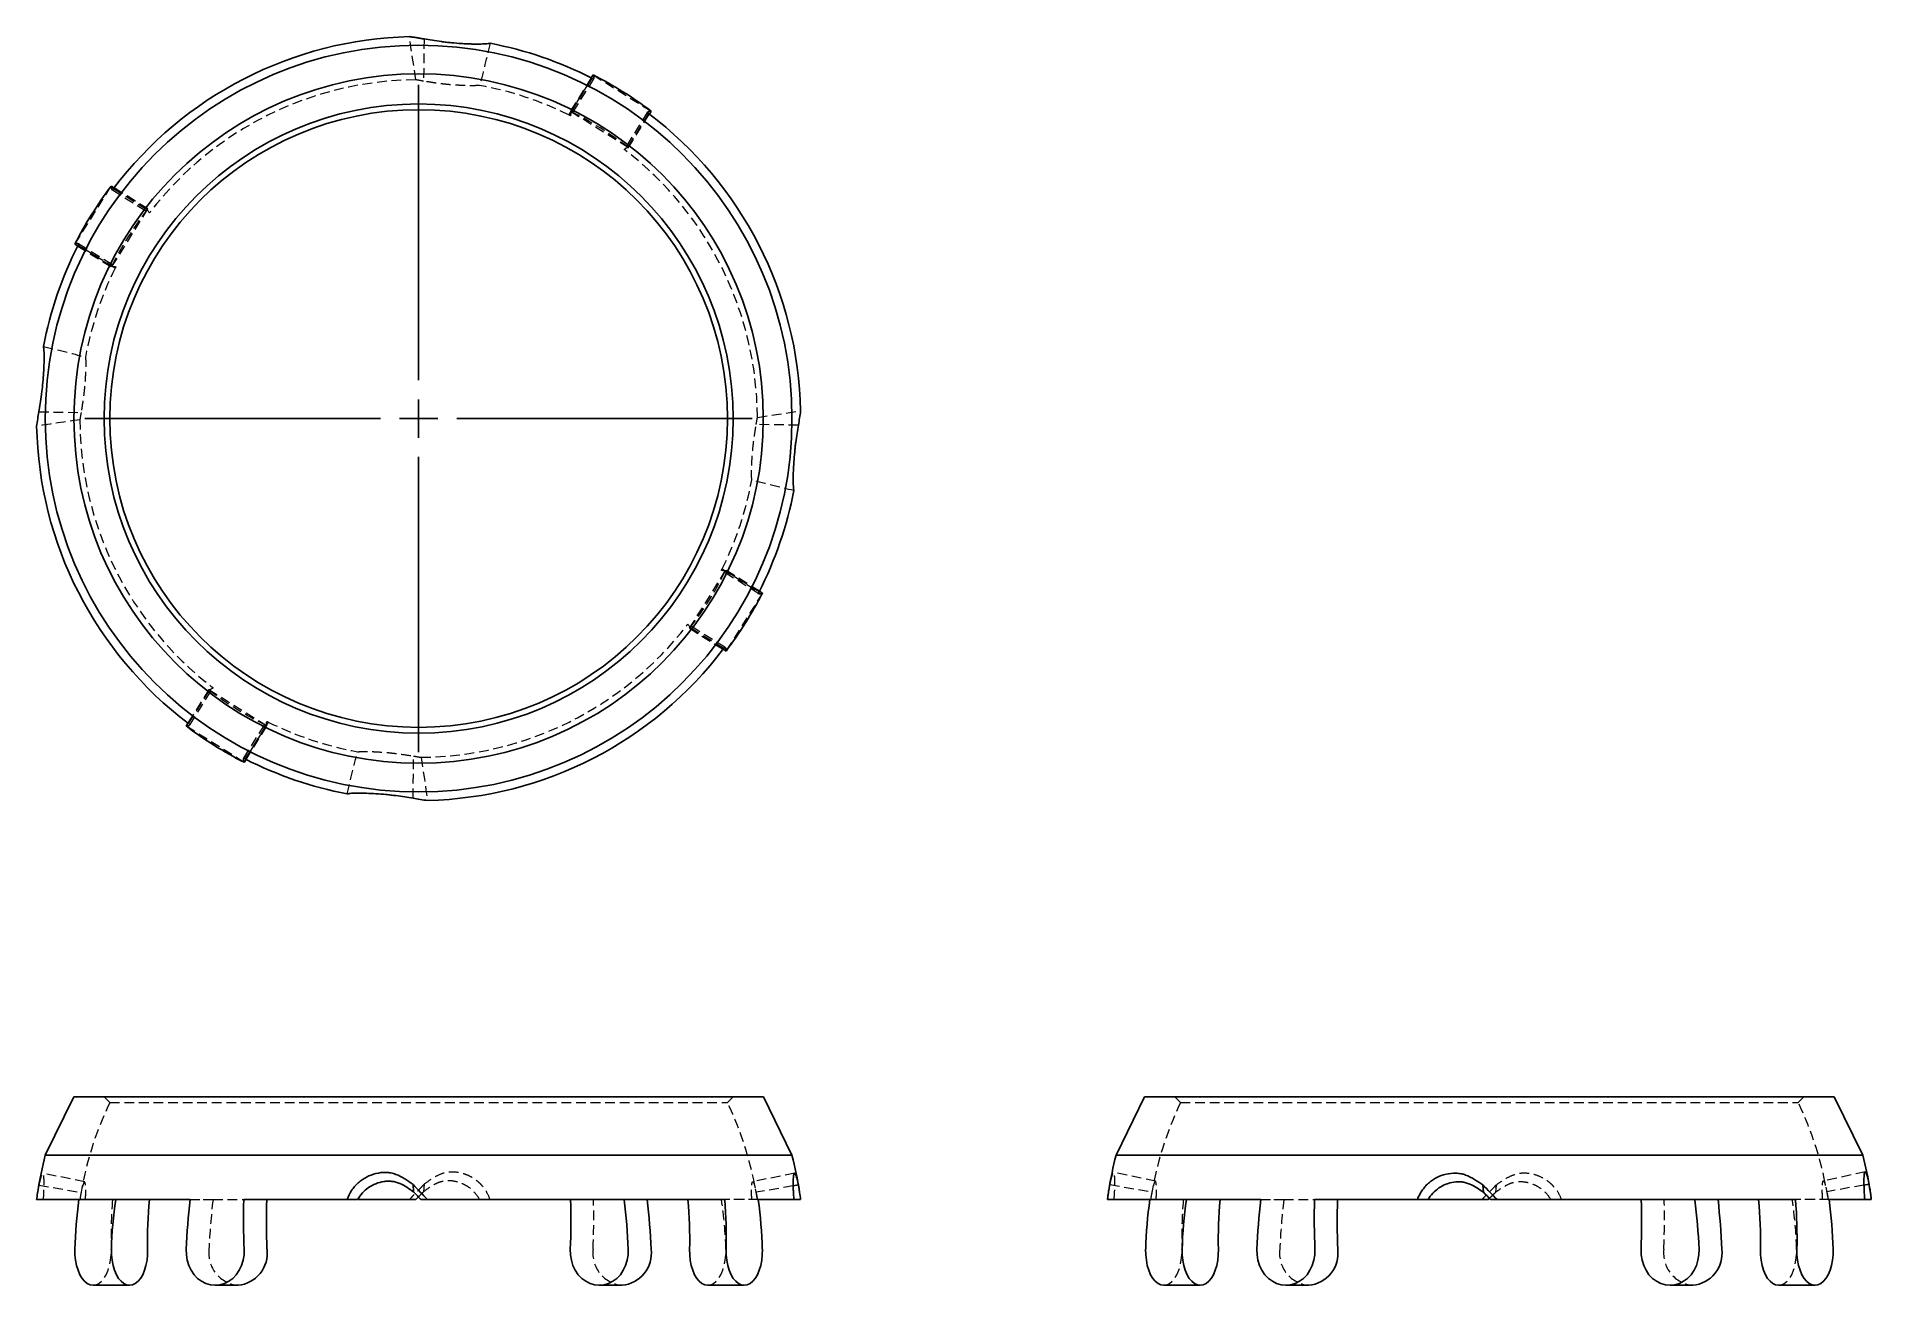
# Model space of a CAD drawing. Header units: millimetres. Extents: x 33 to 273, y 45 to 208.
import ezdxf

# ---------------------------------------------------------------- set-up
doc = ezdxf.new("R2010")
doc.units = ezdxf.units.MM
doc.linetypes.add('HIDDEN', pattern=[1.905, 1.27, -0.635])
doc.layers.add('10', color=7, linetype='Continuous')

# ---------------------------------------------------------------- blocks, each defined once
blk = doc.blocks.new('SW_CENTERMARKSYMBOL_0')
at = {"layer": '10', "color": 0}
for p, q in [((0, 5), (0, 43.63)), ((0, 0), (0, 2.5)), ((-5, 0), (-43.63, 0)), ((0, 0), (-2.5, 0)), ((0, 0), (0, -2.5)), ((0, 0), (2.5, 0)), ((5, 0), (43.63, 0)), ((0, -5), (0, -43.63))]:
    blk.add_line(p, q, dxfattribs=at)

msp = doc.modelspace()

# ---------------------------------------------------------------- linework, layer by layer
at = {"color": 7, "linetype": 'HIDDEN', "lineweight": 18}
for p, q in [((83.72, 207.64), (83.64, 202.12)), ((105.67, 202.52), (102.66, 197.7)), ((102.66, 197.7), (105.67, 202.52)), ((105.57, 202.57), (102.83, 198.18)), ((105.87, 202.42), (102.86, 197.6)), ((105.81, 202.95), (113.4, 198.21)), ((110.42, 193.44), (102.83, 198.18)), ((102.83, 198.18), (102.83, 198.18)), ((112.9, 198.02), (109.89, 193.21)), ((113.07, 197.89), (110.06, 193.07)), ((113.08, 197.89), (110.06, 193.07)), ((110.42, 193.43), (113.17, 197.82)), ((110.42, 193.44), (110.42, 193.43)), ((38.06, 180.81), (42.8, 188.4)), ((42.99, 187.9), (47.8, 184.89)), ((43.12, 188.08), (47.94, 185.07)), ((43.12, 188.08), (47.94, 185.07)), ((47.58, 185.43), (43.19, 188.17)), ((47.57, 185.42), (42.83, 177.83)), ((47.57, 185.42), (47.58, 185.43)), ((38.44, 180.57), (42.83, 177.83)), ((38.49, 180.67), (43.31, 177.66)), ((43.31, 177.66), (38.49, 180.67)), ((38.59, 180.87), (43.41, 177.86)), ((42.83, 177.83), (42.83, 177.83)), ((33.36, 158.89), (38.87, 158.8)), ((132.65, 157.14), (127.13, 157.24)), ((118.43, 130.59), (123.18, 138.18)), ((127.41, 135.14), (122.6, 138.15)), ((127.51, 135.34), (122.7, 138.35)), ((122.7, 138.35), (127.52, 135.34)), ((123.18, 138.18), (123.18, 138.18)), ((127.57, 135.44), (123.18, 138.18)), ((127.95, 135.2), (123.2, 127.61)), ((122.88, 127.93), (118.07, 130.95)), ((122.89, 127.93), (118.07, 130.94)), ((123.02, 128.11), (118.2, 131.12)), ((118.43, 130.59), (118.43, 130.59)), ((118.43, 130.59), (122.82, 127.84)), ((55.58, 122.58), (52.84, 118.19)), ((52.93, 118.12), (55.94, 122.94)), ((52.93, 118.12), (55.94, 122.94)), ((53.11, 117.99), (56.12, 122.8)), ((55.59, 122.57), (55.58, 122.58)), ((55.59, 122.57), (63.18, 117.83)), ((60.2, 113.06), (52.61, 117.8)), ((60.14, 113.6), (63.15, 118.41)), ((60.34, 113.5), (63.35, 118.31)), ((63.35, 118.31), (60.34, 113.49)), ((60.44, 113.44), (63.18, 117.83)), ((63.18, 117.83), (63.18, 117.83)), ((82.27, 108.37), (82.35, 113.88)), ((41.88, 69.32), (42.63, 68.57)), ((42.63, 68.57), (123.38, 68.57)), ((123.38, 68.57), (124.13, 69.32)), ((181.88, 69.32), (182.63, 68.57)), ((182.63, 68.57), (263.38, 68.57)), ((263.38, 68.57), (264.13, 69.32)), ((33.36, 57.79), (33.2, 56.89)), ((33.36, 57.79), (38.87, 56.83)), ((39.35, 58.2), (33.83, 59.34)), ((83.72, 57.89), (83.64, 56.92)), ((132.18, 59.35), (126.65, 58.21)), ((131.98, 57.68), (127.13, 56.84)), ((173.37, 57.86), (178.88, 56.89)), ((179.36, 58.29), (173.84, 59.44)), ((223.89, 57.79), (223.8, 56.83)), ((272.16, 59.5), (266.64, 58.33)), ((271.98, 57.78), (267.12, 56.92)), ((39.45, 55.89), (43.31, 55.89)), ((43.31, 55.89), (47.94, 55.89)), ((52.93, 55.89), (55.94, 55.89)), ((53.11, 55.88), (56.12, 55.88)), ((56.12, 55.88), (60.14, 55.88)), ((60.34, 55.89), (63.35, 55.89)), ((105.67, 55.89), (102.66, 55.89)), ((113.07, 55.89), (110.06, 55.89)), ((122.88, 55.89), (118.07, 55.89)), ((127.51, 55.89), (122.88, 55.89)), ((127.41, 55.88), (123.02, 55.88)), ((179.44, 55.89), (183.31, 55.89)), ((183.31, 55.89), (187.94, 55.89)), ((192.93, 55.89), (195.95, 55.89)), ((193.11, 55.88), (196.12, 55.88)), ((196.12, 55.88), (200.14, 55.88)), ((200.34, 55.89), (203.35, 55.89)), ((245.67, 55.89), (242.66, 55.89)), ((253.08, 55.89), (250.07, 55.89)), ((262.89, 55.89), (258.07, 55.89)), ((267.52, 55.89), (262.89, 55.89)), ((267.42, 55.88), (263.02, 55.88))]:
    msp.add_line(p, q, dxfattribs=at)
at = {"color": 7, "linetype": 'Continuous', "lineweight": 25}
for p, q in [((105.81, 202.95), (105.57, 202.57)), ((105.81, 202.95), (105.81, 202.95)), ((113.17, 197.82), (113.4, 198.2)), ((113.4, 198.2), (113.4, 198.21)), ((42.81, 188.41), (42.8, 188.4)), ((43.19, 188.17), (42.81, 188.41)), ((38.06, 180.81), (38.44, 180.57)), ((38.06, 180.81), (38.06, 180.81)), ((127.95, 135.2), (127.57, 135.44)), ((127.95, 135.2), (127.95, 135.2)), ((122.82, 127.84), (123.2, 127.6)), ((123.2, 127.6), (123.2, 127.61)), ((52.84, 118.19), (52.6, 117.81)), ((52.6, 117.81), (52.61, 117.8)), ((60.2, 113.06), (60.44, 113.44)), ((60.2, 113.06), (60.2, 113.06)), ((37.93, 69.32), (34.19, 61.69)), ((37.93, 69.32), (128.08, 69.32)), ((131.82, 61.69), (128.08, 69.32)), ((177.93, 69.32), (174.19, 61.69)), ((177.93, 69.32), (268.08, 69.32)), ((271.82, 61.69), (268.08, 69.32)), ((131.82, 61.69), (34.19, 61.69)), ((271.82, 61.69), (174.19, 61.69)), ((82.27, 57.86), (82.35, 56.89)), ((132.65, 57.8), (131.98, 57.68)), ((222.14, 57.8), (222.24, 56.84)), ((272.64, 57.89), (271.98, 57.78)), ((33.06, 55.88), (52.93, 55.88)), ((52.93, 55.88), (53.11, 55.88)), ((60.14, 55.88), (60.34, 55.88)), ((60.34, 55.88), (73.66, 55.88)), ((75.09, 55.88), (82.64, 55.88)), ((82.98, 56.24), (82.64, 55.88)), ((83.33, 55.88), (84.17, 55.88)), ((84.17, 55.88), (122.89, 55.88)), ((123.02, 55.88), (122.89, 55.88)), ((127.41, 55.88), (127.52, 55.88)), ((127.52, 55.88), (132.06, 55.88)), ((132.12, 55.88), (132.94, 55.88)), ((173.07, 55.88), (192.93, 55.88)), ((192.93, 55.88), (193.11, 55.88)), ((200.14, 55.88), (200.34, 55.88)), ((200.34, 55.88), (213.59, 55.88)), ((215.05, 55.88), (222.86, 55.88)), ((223.02, 56.04), (222.86, 55.88)), ((223.17, 55.88), (224.01, 55.88)), ((224.01, 55.88), (262.89, 55.88)), ((263.02, 55.88), (262.89, 55.88)), ((267.42, 55.88), (267.52, 55.88)), ((267.52, 55.88), (272.08, 55.88)), ((272.13, 55.88), (272.94, 55.88)), ((40.43, 44.68), (45.2, 44.68)), ((56.4, 44.68), (59.38, 44.68)), ((106.62, 44.68), (109.61, 44.68)), ((120.8, 44.68), (125.58, 44.68)), ((180.43, 44.68), (185.2, 44.68)), ((196.4, 44.68), (199.38, 44.68)), ((246.63, 44.68), (249.61, 44.68)), ((260.81, 44.68), (265.58, 44.68))]:
    msp.add_line(p, q, dxfattribs=at)
at = {"color": 7, "linetype": 'HIDDEN', "lineweight": 18, "flags": 128}
for points in [[(82.64, 202.3), (82.43, 203.71), (82.21, 205.12), (82, 206.53), (81.79, 207.94)], [(102.66, 197.7), (102.66, 197.7), (102.66, 197.7), (102.66, 197.7), (102.66, 197.7), (102.66, 197.7), (102.66, 197.7), (102.66, 197.7), (102.66, 197.7)], [(102.83, 198.18), (102.86, 198.15), (102.88, 198.11), (102.9, 198.06), (102.91, 197.99), (102.91, 197.91), (102.9, 197.82), (102.88, 197.72), (102.86, 197.6)], [(109.89, 193.21), (109.98, 193.28), (110.07, 193.34), (110.14, 193.39), (110.22, 193.42), (110.28, 193.45), (110.33, 193.45), (110.38, 193.45), (110.42, 193.44)], [(110.06, 193.07), (110.06, 193.07), (110.06, 193.07), (110.06, 193.07), (110.06, 193.07), (110.06, 193.07), (110.06, 193.07), (110.06, 193.07), (110.06, 193.07)], [(47.8, 184.89), (47.73, 184.98), (47.67, 185.07), (47.62, 185.15), (47.59, 185.22), (47.56, 185.28), (47.55, 185.34), (47.56, 185.38), (47.57, 185.42)], [(47.94, 185.07), (47.94, 185.07), (47.94, 185.07), (47.94, 185.07), (47.94, 185.07), (47.94, 185.07), (47.94, 185.07), (47.94, 185.07), (47.94, 185.07)], [(42.83, 177.83), (42.86, 177.86), (42.9, 177.89), (42.95, 177.9), (43.02, 177.91), (43.1, 177.91), (43.19, 177.9), (43.29, 177.88), (43.41, 177.86)], [(43.31, 177.66), (43.31, 177.66), (43.31, 177.66), (43.31, 177.66), (43.31, 177.66), (43.31, 177.66), (43.31, 177.66), (43.31, 177.66), (43.31, 177.66)], [(127.3, 158.17), (130.12, 158.59), (131.53, 158.8), (132.94, 159.01)], [(123.18, 138.18), (123.15, 138.15), (123.11, 138.12), (123.05, 138.11), (122.99, 138.1), (122.91, 138.1), (122.82, 138.11), (122.71, 138.13), (122.6, 138.15)], [(122.7, 138.35), (122.7, 138.35), (122.7, 138.35), (122.7, 138.35), (122.7, 138.35), (122.7, 138.35), (122.7, 138.35), (122.7, 138.35), (122.7, 138.35)], [(118.07, 130.95), (118.07, 130.95), (118.07, 130.95), (118.07, 130.95), (118.07, 130.94), (118.07, 130.94), (118.07, 130.94), (118.07, 130.94), (118.07, 130.94)], [(118.2, 131.12), (118.28, 131.03), (118.34, 130.94), (118.39, 130.86), (118.42, 130.79), (118.44, 130.73), (118.45, 130.68), (118.45, 130.63), (118.43, 130.59)], [(56.12, 122.8), (56.03, 122.73), (55.94, 122.67), (55.86, 122.62), (55.79, 122.59), (55.73, 122.57), (55.67, 122.56), (55.63, 122.56), (55.59, 122.57)], [(55.94, 122.94), (55.94, 122.94), (55.94, 122.94), (55.94, 122.94), (55.94, 122.94), (55.94, 122.94), (55.94, 122.94), (55.94, 122.94), (55.94, 122.94)], [(63.18, 117.83), (63.15, 117.86), (63.12, 117.9), (63.11, 117.96), (63.1, 118.02), (63.1, 118.1), (63.11, 118.19), (63.12, 118.3), (63.15, 118.41)], [(63.35, 118.31), (63.35, 118.31), (63.35, 118.31), (63.35, 118.31), (63.35, 118.31), (63.35, 118.31), (63.35, 118.31), (63.35, 118.31), (63.35, 118.31)], [(83.33, 113.71), (83.54, 112.3), (83.75, 110.89), (83.96, 109.48), (84.17, 108.07)], [(38.49, 55.89), (38.49, 55.89), (38.49, 55.89), (38.49, 55.89), (38.49, 55.89), (38.49, 55.88), (38.49, 55.88), (38.49, 55.88), (38.49, 55.88)], [(42.99, 55.88), (43, 55.88), (43.02, 55.88), (43.04, 55.88), (43.05, 55.89), (43.07, 55.89), (43.09, 55.89), (43.1, 55.89), (43.12, 55.89)], [(43.12, 55.88), (43.12, 55.88), (43.12, 55.88), (43.12, 55.88), (43.12, 55.89), (43.12, 55.89), (43.12, 55.89), (43.12, 55.89), (43.12, 55.89)], [(43.31, 55.88), (43.31, 55.88), (43.31, 55.88), (43.31, 55.88), (43.31, 55.89), (43.31, 55.89), (43.31, 55.89), (43.31, 55.89), (43.31, 55.89)], [(47.94, 55.89), (47.94, 55.89), (47.94, 55.89), (47.94, 55.89), (47.94, 55.89), (47.94, 55.88), (47.94, 55.88), (47.94, 55.88), (47.94, 55.88)], [(55.94, 55.89), (55.94, 55.89), (55.94, 55.89), (55.94, 55.89), (55.94, 55.89), (55.94, 55.88), (55.94, 55.88), (55.94, 55.88), (55.94, 55.88)], [(55.94, 55.89), (55.97, 55.89), (55.99, 55.89), (56.01, 55.89), (56.03, 55.89), (56.05, 55.88), (56.08, 55.88), (56.1, 55.88), (56.12, 55.88)], [(63.15, 55.88), (63.17, 55.88), (63.2, 55.88), (63.22, 55.88), (63.25, 55.89), (63.28, 55.89), (63.3, 55.89), (63.33, 55.89), (63.35, 55.89)], [(63.35, 55.88), (63.35, 55.88), (63.35, 55.88), (63.35, 55.88), (63.35, 55.89), (63.35, 55.89), (63.35, 55.89), (63.35, 55.89), (63.35, 55.89)], [(102.86, 55.88), (102.83, 55.88), (102.81, 55.88), (102.78, 55.88), (102.76, 55.89), (102.73, 55.89), (102.71, 55.89), (102.68, 55.89), (102.66, 55.89)], [(102.66, 55.88), (102.66, 55.88), (102.66, 55.88), (102.66, 55.88), (102.66, 55.89), (102.66, 55.89), (102.66, 55.89), (102.66, 55.89), (102.66, 55.89)], [(105.67, 55.89), (105.67, 55.89), (105.67, 55.89), (105.67, 55.89), (105.67, 55.89), (105.67, 55.88), (105.67, 55.88), (105.67, 55.88), (105.67, 55.88)], [(105.67, 55.89), (105.69, 55.89), (105.72, 55.89), (105.74, 55.89), (105.77, 55.89), (105.79, 55.88), (105.82, 55.88), (105.84, 55.88), (105.87, 55.88)], [(110.06, 55.89), (110.04, 55.89), (110.02, 55.89), (110, 55.89), (109.97, 55.89), (109.95, 55.88), (109.93, 55.88), (109.91, 55.88), (109.89, 55.88)], [(110.06, 55.89), (110.06, 55.89), (110.06, 55.89), (110.06, 55.89), (110.06, 55.89), (110.06, 55.88), (110.06, 55.88), (110.06, 55.88), (110.06, 55.88)], [(112.9, 55.88), (112.92, 55.88), (112.94, 55.88), (112.96, 55.88), (112.98, 55.89), (113.01, 55.89), (113.03, 55.89), (113.05, 55.89), (113.07, 55.89)], [(113.08, 55.88), (113.08, 55.88), (113.08, 55.88), (113.08, 55.88), (113.07, 55.89), (113.07, 55.89), (113.07, 55.89), (113.07, 55.89), (113.07, 55.89)], [(118.07, 55.89), (118.07, 55.89), (118.07, 55.89), (118.07, 55.89), (118.07, 55.89), (118.07, 55.88), (118.07, 55.88), (118.07, 55.88), (118.07, 55.88)], [(122.7, 55.88), (122.7, 55.88), (122.7, 55.88), (122.7, 55.88), (122.7, 55.89), (122.7, 55.89), (122.7, 55.89), (122.7, 55.89), (122.7, 55.89)], [(178.5, 55.89), (178.5, 55.89), (178.49, 55.89), (178.49, 55.89), (178.49, 55.89), (178.49, 55.88), (178.49, 55.88), (178.49, 55.88), (178.49, 55.88)], [(182.99, 55.88), (183.01, 55.88), (183.02, 55.88), (183.04, 55.88), (183.06, 55.89), (183.07, 55.89), (183.09, 55.89), (183.11, 55.89), (183.12, 55.89)], [(183.12, 55.88), (183.12, 55.88), (183.12, 55.88), (183.12, 55.88), (183.12, 55.89), (183.12, 55.89), (183.12, 55.89), (183.12, 55.89), (183.12, 55.89)], [(183.31, 55.88), (183.31, 55.88), (183.31, 55.88), (183.31, 55.88), (183.31, 55.89), (183.31, 55.89), (183.31, 55.89), (183.31, 55.89), (183.31, 55.89)], [(187.94, 55.89), (187.94, 55.89), (187.94, 55.89), (187.94, 55.89), (187.94, 55.89), (187.94, 55.88), (187.94, 55.88), (187.94, 55.88), (187.94, 55.88)], [(195.95, 55.89), (195.95, 55.89), (195.95, 55.89), (195.95, 55.89), (195.94, 55.89), (195.94, 55.88), (195.94, 55.88), (195.94, 55.88), (195.94, 55.88)], [(195.95, 55.89), (195.97, 55.89), (195.99, 55.89), (196.01, 55.89), (196.03, 55.89), (196.06, 55.88), (196.08, 55.88), (196.1, 55.88), (196.12, 55.88)], [(203.15, 55.88), (203.18, 55.88), (203.2, 55.88), (203.23, 55.88), (203.25, 55.89), (203.28, 55.89), (203.3, 55.89), (203.33, 55.89), (203.35, 55.89)], [(203.35, 55.88), (203.35, 55.88), (203.35, 55.88), (203.35, 55.88), (203.35, 55.89), (203.35, 55.89), (203.35, 55.89), (203.35, 55.89), (203.35, 55.89)], [(242.86, 55.88), (242.83, 55.88), (242.81, 55.88), (242.78, 55.88), (242.76, 55.89), (242.73, 55.89), (242.71, 55.89), (242.68, 55.89), (242.66, 55.89)], [(242.66, 55.88), (242.66, 55.88), (242.66, 55.88), (242.66, 55.88), (242.66, 55.89), (242.66, 55.89), (242.66, 55.89), (242.66, 55.89), (242.66, 55.89)], [(245.67, 55.89), (245.67, 55.89), (245.67, 55.89), (245.67, 55.89), (245.67, 55.89), (245.67, 55.88), (245.67, 55.88), (245.67, 55.88), (245.67, 55.88)], [(245.67, 55.89), (245.69, 55.89), (245.72, 55.89), (245.74, 55.89), (245.77, 55.89), (245.79, 55.88), (245.82, 55.88), (245.84, 55.88), (245.87, 55.88)], [(250.07, 55.89), (250.04, 55.89), (250.02, 55.89), (250, 55.89), (249.98, 55.89), (249.96, 55.88), (249.93, 55.88), (249.91, 55.88), (249.89, 55.88)], [(250.07, 55.89), (250.07, 55.89), (250.07, 55.89), (250.07, 55.89), (250.07, 55.89), (250.07, 55.88), (250.07, 55.88), (250.07, 55.88), (250.07, 55.88)], [(252.9, 55.88), (252.92, 55.88), (252.94, 55.88), (252.96, 55.88), (252.99, 55.89), (253.01, 55.89), (253.03, 55.89), (253.05, 55.89), (253.08, 55.89)], [(253.08, 55.88), (253.08, 55.88), (253.08, 55.88), (253.08, 55.88), (253.08, 55.89), (253.08, 55.89), (253.08, 55.89), (253.08, 55.89), (253.08, 55.89)], [(258.07, 55.89), (258.07, 55.89), (258.07, 55.89), (258.07, 55.89), (258.07, 55.89), (258.07, 55.88), (258.07, 55.88), (258.07, 55.88), (258.07, 55.88)], [(262.7, 55.88), (262.7, 55.88), (262.7, 55.88), (262.7, 55.88), (262.7, 55.89), (262.7, 55.89), (262.7, 55.89), (262.7, 55.89), (262.7, 55.89)], [(40.43, 44.68), (40.81, 44.74), (41.19, 44.91), (41.54, 45.2), (41.87, 45.59), (42.15, 46.07), (42.39, 46.64), (42.58, 47.27), (42.72, 47.95), (42.79, 48.66), (42.8, 49.39)], [(120.8, 44.68), (121.19, 44.74), (121.56, 44.91), (121.91, 45.2), (122.24, 45.59), (122.53, 46.07), (122.77, 46.64), (122.96, 47.27), (123.09, 47.95), (123.16, 48.66), (123.18, 49.39)], [(180.43, 44.68), (180.82, 44.74), (181.19, 44.91), (181.54, 45.2), (181.87, 45.59), (182.15, 46.07), (182.4, 46.64), (182.59, 47.27), (182.72, 47.95), (182.79, 48.66), (182.8, 49.39)], [(260.81, 44.68), (261.19, 44.74), (261.56, 44.91), (261.92, 45.2), (262.24, 45.59), (262.53, 46.07), (262.77, 46.64), (262.96, 47.27), (263.09, 47.95), (263.17, 48.66), (263.18, 49.39)]]:
    msp.add_lwpolyline(points, dxfattribs=at)
at = {"color": 7, "linetype": 'Continuous', "lineweight": 25, "flags": 128}
for points in [[(53.11, 55.88), (53.09, 55.88), (53.07, 55.88), (53.04, 55.88), (53.02, 55.89), (53, 55.89), (52.98, 55.89), (52.95, 55.89), (52.93, 55.89)], [(52.93, 55.88), (52.93, 55.88), (52.93, 55.88), (52.93, 55.88), (52.93, 55.89), (52.93, 55.89), (52.93, 55.89), (52.93, 55.89), (52.93, 55.89)], [(60.34, 55.89), (60.32, 55.89), (60.29, 55.89), (60.27, 55.89), (60.24, 55.89), (60.21, 55.88), (60.19, 55.88), (60.16, 55.88), (60.14, 55.88)], [(60.34, 55.89), (60.34, 55.89), (60.34, 55.89), (60.34, 55.89), (60.34, 55.89), (60.34, 55.88), (60.34, 55.88), (60.34, 55.88), (60.34, 55.88)], [(123.02, 55.88), (123, 55.88), (122.99, 55.88), (122.97, 55.88), (122.95, 55.89), (122.94, 55.89), (122.92, 55.89), (122.9, 55.89), (122.88, 55.89)], [(122.89, 55.88), (122.89, 55.88), (122.89, 55.88), (122.89, 55.88), (122.89, 55.89), (122.89, 55.89), (122.88, 55.89), (122.88, 55.89), (122.88, 55.89)], [(127.51, 55.89), (127.51, 55.89), (127.51, 55.89), (127.51, 55.89), (127.51, 55.89), (127.51, 55.88), (127.51, 55.88), (127.52, 55.88), (127.52, 55.88)], [(193.11, 55.88), (193.09, 55.88), (193.07, 55.88), (193.05, 55.88), (193.02, 55.89), (193, 55.89), (192.98, 55.89), (192.96, 55.89), (192.93, 55.89)], [(192.93, 55.88), (192.93, 55.88), (192.93, 55.88), (192.93, 55.88), (192.93, 55.89), (192.93, 55.89), (192.93, 55.89), (192.93, 55.89), (192.93, 55.89)], [(200.34, 55.89), (200.32, 55.89), (200.29, 55.89), (200.27, 55.89), (200.24, 55.89), (200.22, 55.88), (200.19, 55.88), (200.17, 55.88), (200.14, 55.88)], [(200.34, 55.89), (200.34, 55.89), (200.34, 55.89), (200.34, 55.89), (200.34, 55.89), (200.34, 55.88), (200.34, 55.88), (200.34, 55.88), (200.34, 55.88)], [(263.02, 55.88), (263.01, 55.88), (262.99, 55.88), (262.97, 55.88), (262.96, 55.89), (262.94, 55.89), (262.92, 55.89), (262.9, 55.89), (262.89, 55.89)], [(262.89, 55.88), (262.89, 55.88), (262.89, 55.88), (262.89, 55.88), (262.89, 55.89), (262.89, 55.89), (262.89, 55.89), (262.89, 55.89), (262.89, 55.89)], [(267.52, 55.89), (267.52, 55.89), (267.52, 55.89), (267.52, 55.89), (267.52, 55.89), (267.52, 55.88), (267.52, 55.88), (267.52, 55.88), (267.52, 55.88)], [(38.06, 49.39), (38.07, 48.66), (38.15, 47.95), (38.28, 47.27), (38.47, 46.64), (38.71, 46.07), (39, 45.59), (39.32, 45.2), (39.67, 44.91), (40.05, 44.74), (40.43, 44.68)], [(47.57, 49.39), (47.56, 48.66), (47.49, 47.95), (47.35, 47.27), (47.16, 46.64), (46.92, 46.07), (46.64, 45.59), (46.31, 45.2), (45.96, 44.91), (45.58, 44.74), (45.2, 44.68), (44.82, 44.74), (44.45, 44.91), (44.09, 45.2), (43.77, 45.59), (43.48, 46.07), (43.24, 46.64), (43.05, 47.27), (42.92, 47.95), (42.84, 48.66), (42.83, 49.39)], [(60.2, 49.39), (60.18, 48.66), (60.06, 47.95), (59.85, 47.27), (59.54, 46.64), (59.16, 46.07), (58.7, 45.59), (58.18, 45.2), (57.61, 44.91), (57.01, 44.74), (56.4, 44.68), (55.79, 44.74), (55.19, 44.91), (54.63, 45.2), (54.11, 45.59), (53.65, 46.07), (53.26, 46.64), (52.96, 47.27), (52.74, 47.95), (52.63, 48.66), (52.61, 49.39)], [(110.42, 49.39), (110.4, 48.66), (110.28, 47.95), (110.07, 47.27), (109.76, 46.64), (109.38, 46.07), (108.92, 45.59), (108.4, 45.2), (107.84, 44.91), (107.24, 44.74), (106.62, 44.68), (106.01, 44.74), (105.41, 44.91), (104.85, 45.2), (104.33, 45.59), (103.87, 46.07), (103.48, 46.64), (103.18, 47.27), (102.97, 47.95), (102.85, 48.66), (102.83, 49.39)], [(118.43, 49.39), (118.45, 48.66), (118.52, 47.95), (118.65, 47.27), (118.84, 46.64), (119.08, 46.07), (119.37, 45.59), (119.7, 45.2), (120.05, 44.91), (120.42, 44.74), (120.8, 44.68)], [(127.95, 49.39), (127.93, 48.66), (127.86, 47.95), (127.73, 47.27), (127.54, 46.64), (127.3, 46.07), (127.01, 45.59), (126.69, 45.2), (126.33, 44.91), (125.96, 44.74), (125.58, 44.68), (125.19, 44.74), (124.82, 44.91), (124.47, 45.2), (124.14, 45.59), (123.85, 46.07), (123.61, 46.64), (123.42, 47.27), (123.29, 47.95), (123.22, 48.66), (123.2, 49.39)], [(178.06, 49.39), (178.07, 48.66), (178.15, 47.95), (178.28, 47.27), (178.47, 46.64), (178.71, 46.07), (179, 45.59), (179.32, 45.2), (179.68, 44.91), (180.05, 44.74), (180.43, 44.68)], [(187.57, 49.39), (187.56, 48.66), (187.49, 47.95), (187.36, 47.27), (187.17, 46.64), (186.92, 46.07), (186.64, 45.59), (186.31, 45.2), (185.96, 44.91), (185.59, 44.74), (185.2, 44.68), (184.82, 44.74), (184.45, 44.91), (184.09, 45.2), (183.77, 45.59), (183.48, 46.07), (183.24, 46.64), (183.05, 47.27), (182.92, 47.95), (182.84, 48.66), (182.83, 49.39)], [(200.2, 49.39), (200.18, 48.66), (200.06, 47.95), (199.85, 47.27), (199.54, 46.64), (199.16, 46.07), (198.7, 45.59), (198.18, 45.2), (197.61, 44.91), (197.02, 44.74), (196.4, 44.68), (195.79, 44.74), (195.19, 44.91), (194.63, 45.2), (194.11, 45.59), (193.65, 46.07), (193.26, 46.64), (192.96, 47.27), (192.75, 47.95), (192.63, 48.66), (192.61, 49.39)], [(250.42, 49.39), (250.4, 48.66), (250.28, 47.95), (250.07, 47.27), (249.77, 46.64), (249.38, 46.07), (248.92, 45.59), (248.4, 45.2), (247.84, 44.91), (247.24, 44.74), (246.63, 44.68), (246.01, 44.74), (245.42, 44.91), (244.85, 45.2), (244.33, 45.59), (243.87, 46.07), (243.49, 46.64), (243.18, 47.27), (242.97, 47.95), (242.85, 48.66), (242.83, 49.39)], [(258.44, 49.39), (258.45, 48.66), (258.52, 47.95), (258.66, 47.27), (258.85, 46.64), (259.09, 46.07), (259.37, 45.59), (259.7, 45.2), (260.05, 44.91), (260.42, 44.74), (260.81, 44.68)], [(267.95, 49.39), (267.94, 48.66), (267.86, 47.95), (267.73, 47.27), (267.54, 46.64), (267.3, 46.07), (267.01, 45.59), (266.69, 45.2), (266.33, 44.91), (265.96, 44.74), (265.58, 44.68), (265.19, 44.74), (264.82, 44.91), (264.47, 45.2), (264.14, 45.59), (263.86, 46.07), (263.62, 46.64), (263.43, 47.27), (263.29, 47.95), (263.22, 48.66), (263.21, 49.39)]]:
    msp.add_lwpolyline(points, dxfattribs=at)
at = {"color": 7, "linetype": 'Continuous', "lineweight": 25}
for radius in [48.82, 45.07, 41.13, 40.38]:
    msp.add_circle((83, 158.01), radius, dxfattribs=at)
for centre, radius, start, end in [((83, 158.01), 49.95, 91.3906, 142.9829), ((83, 158.01), 49.95, 63.0171, 79.2291), ((103.07, 203.01), 2.65, 349.2457, 349.2802), ((83.35, 157.94), 49.85, 63.1494, 63.4076), ((83, 158.01), 50.4, 52.9003, 63.0997), ((105.36, 202.63), 0.55, 336.7952, 35.1994), ((113.31, 197.66), 0.55, 80.8006, 139.2048), ((82.79, 158.29), 49.85, 52.5924, 52.8506), ((114.66, 195.77), 2.65, 126.7198, 126.7543), ((83, 158.01), 49.95, 1.1503, 52.9829), ((83, 158.01), 50.4, 142.9003, 153.0997), ((43.35, 188.31), 0.55, 170.8006, 229.2048), ((82.72, 157.79), 49.85, 142.5924, 142.8506), ((45.24, 189.66), 2.65, 216.7198, 216.7543), ((83, 158.01), 49.95, 153.0171, 169.1167), ((38.38, 180.36), 0.55, 66.7952, 125.1994), ((83.07, 158.35), 49.85, 153.1494, 153.4076), ((38, 178.07), 2.65, 79.2457, 79.2802), ((83, 158.01), 49.95, 181.1296, 232.9829), ((83, 158.01), 49.95, 333.0171, 349.1362), ((83, 158.01), 50.4, 322.9003, 333.0997), ((82.94, 157.66), 49.85, 333.1494, 333.4076), ((127.63, 135.65), 0.55, 246.7952, 305.1994), ((128.01, 137.94), 2.65, 259.2457, 259.2802), ((83, 158.01), 49.95, 271.3368, 322.9829), ((83.29, 158.22), 49.85, 322.5924, 322.8506), ((120.76, 126.35), 2.65, 36.7198, 36.7543), ((122.66, 127.7), 0.55, 350.8006, 49.2048), ((83, 158.01), 50.4, 232.9003, 243.0997), ((52.7, 118.35), 0.55, 260.8006, 319.2048), ((83.22, 157.72), 49.85, 232.5924, 232.8506), ((51.35, 120.24), 2.65, 306.7198, 306.7543), ((60.64, 113.38), 0.55, 156.7952, 215.1994), ((82.66, 158.07), 49.85, 243.1494, 243.4076), ((62.94, 113), 2.65, 169.2457, 169.2802), ((83, 158.01), 49.95, 243.0171, 259.2204), ((83, 49.16), 50.4, 165.5996, 171.1815), ((83, 49.16), 50.4, 8.8526, 14.4004), ((223.01, 49.16), 50.4, 165.5996, 170.9381), ((223.01, 49.16), 50.4, 9.1223, 14.4004), ((97.28, 47.79), 59.24, 172.1512, 178.4544), ((95.42, 47.97), 52.61, 171.3505, 178.4544), ((99.63, 50.8), 52.08, 174.4026, 181.5541), ((147.18, 45.31), 94.66, 173.5896, 177.532), ((153.93, 53.44), 93.82, 178.5116, 182.4775), ((146.23, 52.99), 83.14, 178.0048, 182.4804), ((19.77, 52.99), 83.14, 357.5196, 1.9952), ((26.52, 45.77), 83.97, 2.4668, 6.9125), ((18.83, 45.31), 94.66, 2.468, 6.4104), ((66.37, 50.8), 52.08, 358.4459, 5.5974), ((64.51, 50.98), 58.72, 358.4485, 4.7891), ((115.48, 162.29), 107.08, 276.3991, 276.4535), ((68.72, 47.79), 59.24, 1.5456, 7.8488), ((237.29, 47.79), 59.24, 172.1512, 178.4544), ((235.42, 47.97), 52.61, 171.3505, 178.4544), ((239.64, 50.8), 52.08, 174.4026, 181.5541), ((287.18, 45.31), 94.66, 173.5896, 177.532), ((293.93, 53.44), 93.82, 178.5116, 182.4775), ((286.24, 52.99), 83.14, 178.0048, 182.4804), ((159.77, 52.99), 83.14, 357.5196, 1.9952), ((166.52, 45.77), 83.97, 2.4668, 6.9125), ((158.83, 45.31), 94.66, 2.468, 6.4104), ((206.37, 50.8), 52.08, 358.4459, 5.5974), ((204.51, 50.98), 58.72, 358.4485, 4.7891), ((255.48, 162.29), 107.08, 276.3991, 276.4535), ((208.73, 47.79), 59.24, 1.5456, 7.8488), ((58.99, 48.88), 4.22, 275.3784, 6.8832), ((109.21, 48.88), 4.22, 275.3784, 6.8832), ((198.99, 48.88), 4.22, 275.3784, 6.8832), ((249.21, 48.88), 4.22, 275.3784, 6.8832)]:
    msp.add_arc(centre, radius, start, end, dxfattribs=at)
at = {"color": 7, "linetype": 'HIDDEN', "lineweight": 18}
for centre, radius, start, end in [((83, 158.01), 44.29, 90.4746, 142.3402), ((83, 158.01), 44.29, 63.6598, 79.6218), ((83.34, 157.93), 44.21, 63.8082, 64.0997), ((83, 158.01), 44.8, 52.2608, 63.7392), ((82.78, 158.28), 44.21, 51.9003, 52.1918), ((83, 158.01), 44.29, 0.2173, 52.3402), ((83, 158.01), 44.8, 142.2608, 153.7392), ((82.73, 157.79), 44.21, 141.9003, 142.1918), ((83, 158.01), 44.29, 153.6598, 169.5431), ((83.08, 158.35), 44.21, 153.8082, 154.0997), ((83, 158.01), 44.29, 180.1864, 232.3402), ((83, 158.01), 44.29, 333.6598, 349.5597), ((83, 158.01), 44.8, 322.2608, 333.7392), ((82.92, 157.67), 44.21, 333.8082, 334.0997), ((83, 158.01), 44.29, 270.4174, 322.3402), ((83.27, 158.23), 44.21, 321.9003, 322.1918), ((83, 158.01), 44.8, 232.2608, 243.7392), ((83.22, 157.74), 44.21, 231.9003, 232.1918), ((82.66, 158.09), 44.21, 243.8082, 244.0997), ((83, 158.01), 44.29, 243.6598, 259.6247), ((83, 49.16), 44.8, 154.3262, 171.1812), ((83, 49.16), 44.8, 8.8513, 25.6738), ((223.01, 49.16), 44.8, 154.3262, 170.9374), ((223.01, 49.16), 44.8, 9.1217, 25.6738), ((101.5, 50.98), 58.72, 175.2109, 181.5515), ((53.49, 143.81), 88.51, 263.3958, 263.4602), ((67.62, -184.19), 240.89, 94.6856, 94.7186), ((139.48, 45.77), 83.97, 173.0875, 177.5332), ((12.08, 53.44), 93.82, 357.5225, 1.4884), ((98.39, -184.19), 240.89, 85.2814, 85.3144), ((112.52, 143.81), 88.51, 276.5398, 276.6042), ((70.59, 47.97), 52.61, 1.5456, 8.6495), ((241.5, 50.98), 58.72, 175.2109, 181.5515), ((193.49, 143.81), 88.51, 263.3958, 263.4602), ((207.62, -184.19), 240.89, 94.6856, 94.7186), ((279.49, 45.77), 83.97, 173.0875, 177.5332), ((152.08, 53.44), 93.82, 357.5225, 1.4884), ((238.39, -184.19), 240.89, 85.2814, 85.3144), ((252.52, 143.81), 88.51, 276.5398, 276.6042), ((210.59, 47.97), 52.61, 1.5456, 8.6495), ((59.78, 48.88), 4.22, 173.1168, 264.6216), ((110, 48.88), 4.22, 173.1168, 264.6216), ((199.78, 48.88), 4.22, 173.1168, 264.6216), ((250, 48.88), 4.22, 173.1168, 264.6216)]:
    msp.add_arc(centre, radius, start, end, dxfattribs=at)
at = {"color": 7, "linetype": 'Continuous', "lineweight": 25}
for points, knots in [([(83.72, 207.64), (83.57, 207.67), (83.27, 207.72), (82.8, 207.8), (82.3, 207.88), (81.96, 207.92), (81.79, 207.94)], [0, 0, 0, 0, 0.229543, 0.472711, 0.729525, 1, 1, 1, 1]), ([(92.34, 207.08), (92.2, 207.04), (92.01, 207.02), (91.65, 206.99), (91.52, 206.99), (91.23, 206.98), (91.08, 206.97), (90.75, 206.97), (90.58, 206.97), (90.22, 206.98), (90.03, 206.98), (89.64, 206.99), (89.43, 207), (89.02, 207.02), (88.81, 207.03), (88.16, 207.08), (87.72, 207.11), (87.06, 207.17), (86.83, 207.19), (86.4, 207.24), (86.19, 207.27), (85.57, 207.35), (85.18, 207.41), (84.43, 207.53), (84.07, 207.59), (83.72, 207.64)], [0, 0, 0, 0, 0.125, 0.125, 0.1875, 0.1875, 0.25, 0.25, 0.3125, 0.3125, 0.375, 0.375, 0.4375, 0.4375, 0.5, 0.5, 0.625, 0.625, 0.6875, 0.6875, 0.75, 0.75, 0.875, 0.875, 1, 1, 1, 1]), ([(33.95, 167.44), (33.98, 167.29), (34, 167.09), (34.02, 166.73), (34.03, 166.59), (34.03, 166.3), (34.03, 166.15), (34.03, 165.82), (34.03, 165.65), (34.02, 165.29), (34.02, 165.1), (33.99, 164.52), (33.97, 164.12), (33.91, 163.27), (33.88, 162.84), (33.82, 162.19), (33.79, 161.97), (33.74, 161.54), (33.72, 161.34), (33.64, 160.73), (33.58, 160.35), (33.46, 159.61), (33.41, 159.25), (33.36, 158.89)], [0, 0, 0, 0, 0.125, 0.125, 0.1875, 0.1875, 0.25, 0.25, 0.3125, 0.3125, 0.375, 0.375, 0.5, 0.5, 0.625, 0.625, 0.6875, 0.6875, 0.75, 0.75, 0.875, 0.875, 1, 1, 1, 1]), ([(132.06, 148.59), (132.03, 148.74), (132.01, 148.93), (131.99, 149.3), (131.98, 149.43), (131.97, 149.72), (131.97, 149.88), (131.97, 150.2), (131.98, 150.37), (131.98, 150.73), (131.99, 150.92), (132.01, 151.5), (132.03, 151.91), (132.09, 152.76), (132.13, 153.19), (132.19, 153.84), (132.21, 154.06), (132.26, 154.49), (132.29, 154.7), (132.37, 155.3), (132.43, 155.69), (132.54, 156.43), (132.6, 156.79), (132.65, 157.14)], [0, 0, 0, 0, 0.125, 0.125, 0.1875, 0.1875, 0.25, 0.25, 0.3125, 0.3125, 0.375, 0.375, 0.5, 0.5, 0.625, 0.625, 0.6875, 0.6875, 0.75, 0.75, 0.875, 0.875, 1, 1, 1, 1]), ([(73.66, 108.94), (73.8, 108.97), (73.99, 108.99), (74.36, 109.02), (74.49, 109.02), (74.78, 109.03), (74.93, 109.03), (75.26, 109.03), (75.43, 109.03), (75.8, 109.03), (75.99, 109.02), (76.57, 109), (76.99, 108.98), (77.85, 108.93), (78.28, 108.89), (78.94, 108.83), (79.16, 108.81), (79.6, 108.76), (79.81, 108.73), (80.42, 108.65), (80.81, 108.59), (81.56, 108.47), (81.92, 108.42), (82.27, 108.37)], [0, 0, 0, 0, 0.125, 0.125, 0.1875, 0.1875, 0.25, 0.25, 0.3125, 0.3125, 0.375, 0.375, 0.5, 0.5, 0.625, 0.625, 0.6875, 0.6875, 0.75, 0.75, 0.875, 0.875, 1, 1, 1, 1]), ([(73.66, 55.88), (73.8, 56.3), (73.99, 56.7), (74.36, 57.25), (74.49, 57.43), (74.78, 57.77), (74.93, 57.92), (75.26, 58.22), (75.43, 58.36), (75.8, 58.61), (75.99, 58.73), (76.57, 59.04), (76.99, 59.19), (77.85, 59.4), (78.28, 59.45), (78.94, 59.43), (79.16, 59.41), (79.6, 59.32), (79.81, 59.26), (80.42, 59.04), (80.81, 58.83), (81.56, 58.37), (81.92, 58.11), (82.27, 57.86)], [0, 0, 0, 0, 0.125, 0.125, 0.1875, 0.1875, 0.25, 0.25, 0.3125, 0.3125, 0.375, 0.375, 0.5, 0.5, 0.625, 0.625, 0.6875, 0.6875, 0.75, 0.75, 0.875, 0.875, 1, 1, 1, 1]), ([(75.03, 55.88), (75.2, 56.2), (75.41, 56.49), (75.89, 57.02), (76.16, 57.26), (76.75, 57.66), (77.07, 57.84), (77.74, 58.1), (78.08, 58.2), (78.61, 58.27), (78.79, 58.29), (79.15, 58.3), (79.33, 58.29), (79.68, 58.25), (79.85, 58.22), (80.2, 58.13), (80.37, 58.07), (81.19, 57.73), (81.77, 57.31), (82.35, 56.89)], [0, 0, 0, 0, 0.125, 0.125, 0.25, 0.25, 0.375, 0.375, 0.5, 0.5, 0.5625, 0.5625, 0.625, 0.625, 0.6875, 0.6875, 0.75, 0.75, 1, 1, 1, 1]), ([(132.06, 55.88), (132.03, 56.29), (132.01, 56.68), (131.99, 57.22), (131.98, 57.4), (131.97, 57.72), (131.97, 57.88), (131.97, 58.17), (131.98, 58.3), (131.98, 58.55), (131.99, 58.66), (132.01, 58.96), (132.03, 59.11), (132.09, 59.31), (132.13, 59.36), (132.19, 59.34), (132.21, 59.31), (132.26, 59.23), (132.29, 59.17), (132.37, 58.95), (132.43, 58.75), (132.54, 58.3), (132.6, 58.05), (132.65, 57.8)], [0, 0, 0, 0, 0.125, 0.125, 0.1875, 0.1875, 0.25, 0.25, 0.3125, 0.3125, 0.375, 0.375, 0.5, 0.5, 0.625, 0.625, 0.6875, 0.6875, 0.75, 0.75, 0.875, 0.875, 1, 1, 1, 1]), ([(213.59, 55.88), (213.74, 56.29), (213.93, 56.68), (214.3, 57.22), (214.43, 57.4), (214.72, 57.72), (214.88, 57.88), (215.2, 58.17), (215.37, 58.3), (215.73, 58.55), (215.92, 58.66), (216.5, 58.96), (216.91, 59.11), (217.76, 59.31), (218.19, 59.36), (218.84, 59.34), (219.06, 59.31), (219.49, 59.23), (219.7, 59.17), (220.3, 58.95), (220.69, 58.75), (221.43, 58.3), (221.79, 58.05), (222.14, 57.8)], [0, 0, 0, 0, 0.125, 0.125, 0.1875, 0.1875, 0.25, 0.25, 0.3125, 0.3125, 0.375, 0.375, 0.5, 0.5, 0.625, 0.625, 0.6875, 0.6875, 0.75, 0.75, 0.875, 0.875, 1, 1, 1, 1]), ([(214.98, 55.88), (215.16, 56.19), (215.37, 56.47), (215.85, 56.99), (216.12, 57.22), (216.71, 57.61), (217.02, 57.78), (217.68, 58.03), (218.02, 58.12), (218.72, 58.22), (219.08, 58.23), (219.6, 58.17), (219.77, 58.14), (220.11, 58.04), (220.28, 57.99), (220.76, 57.78), (221.07, 57.61), (221.66, 57.24), (221.95, 57.04), (222.24, 56.84)], [0, 0, 0, 0, 0.125, 0.125, 0.25, 0.25, 0.375, 0.375, 0.5, 0.5, 0.625, 0.625, 0.6875, 0.6875, 0.75, 0.75, 0.875, 0.875, 1, 1, 1, 1]), ([(272.08, 55.88), (272.04, 56.31), (272.02, 56.7), (271.99, 57.26), (271.99, 57.45), (271.98, 57.79), (271.97, 57.95), (271.97, 58.25), (271.97, 58.39), (271.98, 58.65), (271.98, 58.76), (271.99, 58.97), (272, 59.07), (272.02, 59.22), (272.03, 59.29), (272.08, 59.45), (272.11, 59.5), (272.17, 59.48), (272.19, 59.46), (272.24, 59.38), (272.27, 59.32), (272.35, 59.09), (272.41, 58.88), (272.53, 58.41), (272.59, 58.15), (272.64, 57.89)], [0, 0, 0, 0, 0.125, 0.125, 0.1875, 0.1875, 0.25, 0.25, 0.3125, 0.3125, 0.375, 0.375, 0.4375, 0.4375, 0.5, 0.5, 0.625, 0.625, 0.6875, 0.6875, 0.75, 0.75, 0.875, 0.875, 1, 1, 1, 1]), ([(272.64, 57.89), (272.67, 57.74), (272.72, 57.42), (272.8, 56.93), (272.88, 56.42), (272.92, 56.06), (272.94, 55.88)], [0, 0, 0, 0, 0.229543, 0.472711, 0.729525, 1, 1, 1, 1]), ([(33.2, 56.89), (33.19, 56.83), (33.14, 56.5), (33.1, 56.16), (33.06, 55.88)], [0, 0, 0, 0, 0.165352, 1, 1, 1, 1]), ([(173.24, 57.1), (173.22, 57.02), (173.19, 56.78), (173.13, 56.38), (173.09, 56.05), (173.07, 55.88)], [0, 0, 0, 0, 0.186885, 0.593405, 1, 1, 1, 1])]:
    msp.add_open_spline(points, degree=3, knots=knots, dxfattribs=at)
at = {"color": 7, "linetype": 'HIDDEN', "lineweight": 18}
for points in [[(92.34, 207.08), (91.91, 205.24), (91.46, 203.4), (90.98, 201.57)], [(83.64, 202.12), (83.3, 202.19), (82.97, 202.25), (82.64, 202.3)], [(33.95, 167.44), (35.79, 167), (37.62, 166.54), (39.45, 166.04)], [(38.87, 158.8), (38.81, 158.48), (38.76, 158.17), (38.71, 157.86)], [(38.71, 157.86), (36.83, 157.58), (34.95, 157.3), (33.06, 157.02)], [(127.13, 157.24), (127.19, 157.55), (127.25, 157.86), (127.3, 158.17)], [(132.06, 148.59), (130.22, 149.03), (128.39, 149.49), (126.56, 149.98)], [(73.66, 108.94), (74.09, 110.78), (74.54, 112.61), (75.03, 114.44)], [(82.35, 113.88), (82.68, 113.82), (83, 113.76), (83.33, 113.71)], [(223.89, 57.79), (223.27, 57.15), (222.64, 56.52), (222.02, 55.88)], [(38.87, 56.83), (38.81, 56.51), (38.76, 56.2), (38.71, 55.88)], [(127.13, 56.84), (127.19, 56.52), (127.25, 56.2), (127.3, 55.88)], [(178.88, 56.89), (178.82, 56.55), (178.76, 56.22), (178.71, 55.88)], [(267.12, 56.92), (267.19, 56.58), (267.25, 56.23), (267.3, 55.88)]]:
    msp.add_open_spline(points, degree=3, dxfattribs=at)
for points, knots in [([(90.98, 201.57), (90.81, 201.56), (90.61, 201.54), (90.13, 201.53), (89.86, 201.53), (89.42, 201.54), (89.26, 201.54), (88.95, 201.55), (88.78, 201.56), (88.28, 201.58), (87.93, 201.6), (87.4, 201.64), (87.22, 201.65), (86.86, 201.68), (86.68, 201.7), (86.32, 201.74), (86.15, 201.76), (85.8, 201.8), (85.63, 201.82), (85.13, 201.89), (84.82, 201.94), (84.22, 202.04), (83.93, 202.08), (83.64, 202.12)], [0, 0, 0, 0, 0.125, 0.125, 0.25, 0.25, 0.3125, 0.3125, 0.375, 0.375, 0.5, 0.5, 0.5625, 0.5625, 0.625, 0.625, 0.6875, 0.6875, 0.75, 0.75, 0.875, 0.875, 1, 1, 1, 1]), ([(39.45, 166.04), (39.46, 165.87), (39.47, 165.66), (39.48, 165.17), (39.48, 164.9), (39.46, 164.32), (39.45, 164), (39.41, 163.34), (39.39, 163), (39.34, 162.31), (39.31, 161.95), (39.25, 161.43), (39.23, 161.26), (39.19, 160.92), (39.17, 160.75), (39.1, 160.27), (39.05, 159.96), (38.96, 159.37), (38.91, 159.08), (38.87, 158.8)], [0, 0, 0, 0, 0.125, 0.125, 0.25, 0.25, 0.375, 0.375, 0.5, 0.5, 0.625, 0.625, 0.6875, 0.6875, 0.75, 0.75, 0.875, 0.875, 1, 1, 1, 1]), ([(126.56, 149.98), (126.55, 150.16), (126.54, 150.37), (126.53, 150.85), (126.53, 151.12), (126.55, 151.71), (126.56, 152.02), (126.59, 152.68), (126.61, 153.02), (126.67, 153.72), (126.7, 154.08), (126.76, 154.6), (126.78, 154.77), (126.82, 155.11), (126.84, 155.28), (126.91, 155.76), (126.96, 156.07), (127.05, 156.66), (127.09, 156.95), (127.13, 157.24)], [0, 0, 0, 0, 0.125, 0.125, 0.25, 0.25, 0.375, 0.375, 0.5, 0.5, 0.625, 0.625, 0.6875, 0.6875, 0.75, 0.75, 0.875, 0.875, 1, 1, 1, 1]), ([(75.03, 114.44), (75.2, 114.45), (75.41, 114.47), (75.89, 114.48), (76.16, 114.48), (76.75, 114.47), (77.07, 114.46), (77.74, 114.42), (78.08, 114.4), (78.61, 114.36), (78.79, 114.35), (79.15, 114.32), (79.33, 114.3), (79.68, 114.26), (79.85, 114.24), (80.2, 114.2), (80.37, 114.18), (81.19, 114.06), (81.77, 113.96), (82.35, 113.88)], [0, 0, 0, 0, 0.125, 0.125, 0.25, 0.25, 0.375, 0.375, 0.5, 0.5, 0.5625, 0.5625, 0.625, 0.625, 0.6875, 0.6875, 0.75, 0.75, 1, 1, 1, 1]), ([(33.95, 55.88), (33.98, 56.29), (34, 56.68), (34.02, 57.22), (34.03, 57.39), (34.03, 57.72), (34.03, 57.87), (34.03, 58.16), (34.03, 58.29), (34.02, 58.54), (34.02, 58.65), (33.99, 58.95), (33.97, 59.1), (33.91, 59.3), (33.88, 59.35), (33.82, 59.33), (33.79, 59.3), (33.74, 59.22), (33.72, 59.16), (33.64, 58.94), (33.58, 58.74), (33.46, 58.29), (33.41, 58.04), (33.36, 57.79)], [0, 0, 0, 0, 0.125, 0.125, 0.1875, 0.1875, 0.25, 0.25, 0.3125, 0.3125, 0.375, 0.375, 0.5, 0.5, 0.625, 0.625, 0.6875, 0.6875, 0.75, 0.75, 0.875, 0.875, 1, 1, 1, 1]), ([(39.45, 55.88), (39.46, 56.19), (39.47, 56.47), (39.48, 56.98), (39.48, 57.21), (39.46, 57.61), (39.45, 57.77), (39.41, 58.02), (39.39, 58.11), (39.34, 58.21), (39.31, 58.22), (39.25, 58.16), (39.23, 58.13), (39.19, 58.04), (39.17, 57.98), (39.1, 57.77), (39.05, 57.6), (38.96, 57.23), (38.91, 57.03), (38.87, 56.83)], [0, 0, 0, 0, 0.125, 0.125, 0.25, 0.25, 0.375, 0.375, 0.5, 0.5, 0.625, 0.625, 0.6875, 0.6875, 0.75, 0.75, 0.875, 0.875, 1, 1, 1, 1]), ([(83.72, 57.89), (83.57, 57.74), (83.27, 57.42), (82.8, 56.93), (82.3, 56.42), (81.96, 56.06), (81.79, 55.88)], [0, 0, 0, 0, 0.229543, 0.472711, 0.729525, 1, 1, 1, 1]), ([(90.98, 55.88), (90.81, 56.2), (90.61, 56.5), (90.13, 57.03), (89.86, 57.28), (89.42, 57.59), (89.26, 57.68), (88.95, 57.86), (88.78, 57.94), (88.28, 58.14), (87.93, 58.24), (87.4, 58.32), (87.22, 58.34), (86.86, 58.35), (86.68, 58.34), (86.32, 58.3), (86.15, 58.27), (85.8, 58.17), (85.63, 58.11), (85.13, 57.91), (84.82, 57.73), (84.22, 57.34), (83.93, 57.13), (83.64, 56.92)], [0, 0, 0, 0, 0.125, 0.125, 0.25, 0.25, 0.3125, 0.3125, 0.375, 0.375, 0.5, 0.5, 0.5625, 0.5625, 0.625, 0.625, 0.6875, 0.6875, 0.75, 0.75, 0.875, 0.875, 1, 1, 1, 1]), ([(92.34, 55.88), (92.2, 56.31), (92.01, 56.7), (91.65, 57.26), (91.52, 57.45), (91.23, 57.79), (91.08, 57.95), (90.75, 58.25), (90.58, 58.39), (90.22, 58.65), (90.03, 58.76), (89.64, 58.97), (89.43, 59.07), (89.02, 59.22), (88.81, 59.29), (88.16, 59.45), (87.72, 59.5), (87.06, 59.48), (86.83, 59.46), (86.4, 59.38), (86.19, 59.32), (85.57, 59.09), (85.18, 58.88), (84.43, 58.41), (84.07, 58.15), (83.72, 57.89)], [0, 0, 0, 0, 0.125, 0.125, 0.1875, 0.1875, 0.25, 0.25, 0.3125, 0.3125, 0.375, 0.375, 0.4375, 0.4375, 0.5, 0.5, 0.625, 0.625, 0.6875, 0.6875, 0.75, 0.75, 0.875, 0.875, 1, 1, 1, 1]), ([(126.56, 55.88), (126.55, 56.19), (126.54, 56.47), (126.53, 56.99), (126.53, 57.22), (126.55, 57.61), (126.56, 57.78), (126.59, 58.03), (126.61, 58.12), (126.67, 58.22), (126.7, 58.23), (126.76, 58.17), (126.78, 58.14), (126.82, 58.04), (126.84, 57.99), (126.91, 57.78), (126.96, 57.61), (127.05, 57.24), (127.09, 57.04), (127.13, 56.84)], [0, 0, 0, 0, 0.125, 0.125, 0.25, 0.25, 0.375, 0.375, 0.5, 0.5, 0.625, 0.625, 0.6875, 0.6875, 0.75, 0.75, 0.875, 0.875, 1, 1, 1, 1]), ([(173.37, 57.86), (173.34, 57.69), (173.29, 57.44), (173.25, 57.19), (173.24, 57.1)], [0, 0, 0, 0, 0.649299, 1, 1, 1, 1]), ([(173.94, 55.88), (173.97, 56.3), (173.99, 56.7), (174.02, 57.25), (174.02, 57.43), (174.03, 57.77), (174.03, 57.92), (174.03, 58.22), (174.03, 58.36), (174.03, 58.61), (174.02, 58.73), (174, 59.04), (173.98, 59.19), (173.93, 59.4), (173.89, 59.45), (173.83, 59.43), (173.81, 59.41), (173.76, 59.32), (173.73, 59.26), (173.65, 59.04), (173.59, 58.83), (173.47, 58.37), (173.42, 58.11), (173.37, 57.86)], [0, 0, 0, 0, 0.125, 0.125, 0.1875, 0.1875, 0.25, 0.25, 0.3125, 0.3125, 0.375, 0.375, 0.5, 0.5, 0.625, 0.625, 0.6875, 0.6875, 0.75, 0.75, 0.875, 0.875, 1, 1, 1, 1]), ([(179.44, 55.88), (179.45, 56.2), (179.47, 56.49), (179.48, 57.02), (179.48, 57.26), (179.47, 57.66), (179.46, 57.84), (179.42, 58.1), (179.4, 58.2), (179.36, 58.27), (179.35, 58.29), (179.32, 58.3), (179.3, 58.29), (179.26, 58.25), (179.24, 58.22), (179.2, 58.13), (179.18, 58.07), (179.06, 57.73), (178.96, 57.31), (178.88, 56.89)], [0, 0, 0, 0, 0.125, 0.125, 0.25, 0.25, 0.375, 0.375, 0.5, 0.5, 0.5625, 0.5625, 0.625, 0.625, 0.6875, 0.6875, 0.75, 0.75, 1, 1, 1, 1]), ([(231.04, 55.88), (230.87, 56.19), (230.66, 56.47), (230.17, 56.98), (229.9, 57.21), (229.32, 57.61), (229, 57.77), (228.34, 58.02), (228, 58.11), (227.31, 58.21), (226.95, 58.22), (226.43, 58.16), (226.26, 58.13), (225.92, 58.04), (225.75, 57.98), (225.27, 57.77), (224.96, 57.6), (224.37, 57.23), (224.08, 57.03), (223.8, 56.83)], [0, 0, 0, 0, 0.125, 0.125, 0.25, 0.25, 0.375, 0.375, 0.5, 0.5, 0.625, 0.625, 0.6875, 0.6875, 0.75, 0.75, 0.875, 0.875, 1, 1, 1, 1]), ([(232.44, 55.88), (232.29, 56.29), (232.09, 56.68), (231.73, 57.22), (231.59, 57.39), (231.3, 57.72), (231.15, 57.87), (230.82, 58.16), (230.65, 58.29), (230.29, 58.54), (230.1, 58.65), (229.52, 58.95), (229.12, 59.1), (228.27, 59.3), (227.84, 59.35), (227.19, 59.33), (226.97, 59.3), (226.54, 59.22), (226.34, 59.16), (225.73, 58.94), (225.35, 58.74), (224.61, 58.29), (224.25, 58.04), (223.89, 57.79)], [0, 0, 0, 0, 0.125, 0.125, 0.1875, 0.1875, 0.25, 0.25, 0.3125, 0.3125, 0.375, 0.375, 0.5, 0.5, 0.625, 0.625, 0.6875, 0.6875, 0.75, 0.75, 0.875, 0.875, 1, 1, 1, 1]), ([(266.57, 55.88), (266.56, 56.2), (266.54, 56.5), (266.53, 57.03), (266.53, 57.28), (266.54, 57.59), (266.54, 57.68), (266.55, 57.86), (266.56, 57.94), (266.58, 58.14), (266.6, 58.24), (266.64, 58.32), (266.65, 58.34), (266.68, 58.35), (266.7, 58.34), (266.74, 58.3), (266.76, 58.27), (266.8, 58.17), (266.82, 58.11), (266.89, 57.91), (266.94, 57.73), (267.04, 57.34), (267.08, 57.13), (267.12, 56.92)], [0, 0, 0, 0, 0.125, 0.125, 0.25, 0.25, 0.3125, 0.3125, 0.375, 0.375, 0.5, 0.5, 0.5625, 0.5625, 0.625, 0.625, 0.6875, 0.6875, 0.75, 0.75, 0.875, 0.875, 1, 1, 1, 1]), ([(83.64, 56.92), (83.47, 56.75), (83.25, 56.52), (83.03, 56.29), (82.98, 56.24)], [0, 0, 0, 0, 0.7620024, 1, 1, 1, 1]), ([(223.8, 56.83), (223.64, 56.67), (223.38, 56.41), (223.12, 56.15), (223.02, 56.04)], [0, 0, 0, 0, 0.600835, 1, 1, 1, 1])]:
    msp.add_open_spline(points, degree=3, knots=knots, dxfattribs=at)
at = {"color": 7, "linetype": 'Continuous', "lineweight": 25}
for points in [[(33.36, 158.89), (33.23, 158.27), (33.14, 157.64), (33.06, 157.02)], [(132.65, 157.14), (132.77, 157.77), (132.87, 158.39), (132.94, 159.01)], [(82.27, 108.37), (82.9, 108.24), (83.54, 108.14), (84.17, 108.07)], [(82.27, 57.86), (82.9, 57.2), (83.54, 56.54), (84.17, 55.88)], [(132.65, 57.8), (132.77, 57.16), (132.87, 56.52), (132.94, 55.88)], [(222.14, 57.8), (222.77, 57.16), (223.39, 56.52), (224.01, 55.88)], [(73.66, 55.88), (74.09, 55.88), (74.54, 55.88), (75.03, 55.88)], [(82.35, 56.89), (82.68, 56.55), (83, 56.22), (83.33, 55.88)], [(213.59, 55.88), (214.03, 55.88), (214.49, 55.88), (214.98, 55.88)], [(222.24, 56.84), (222.55, 56.52), (222.86, 56.2), (223.17, 55.88)]]:
    msp.add_open_spline(points, degree=3, dxfattribs=at)

# ---------------------------------------------------------------- block references
at = {"layer": '10'}
msp.add_blockref('SW_CENTERMARKSYMBOL_0', (83, 158.01), dxfattribs=at)

doc.saveas('drawing.dxf')
